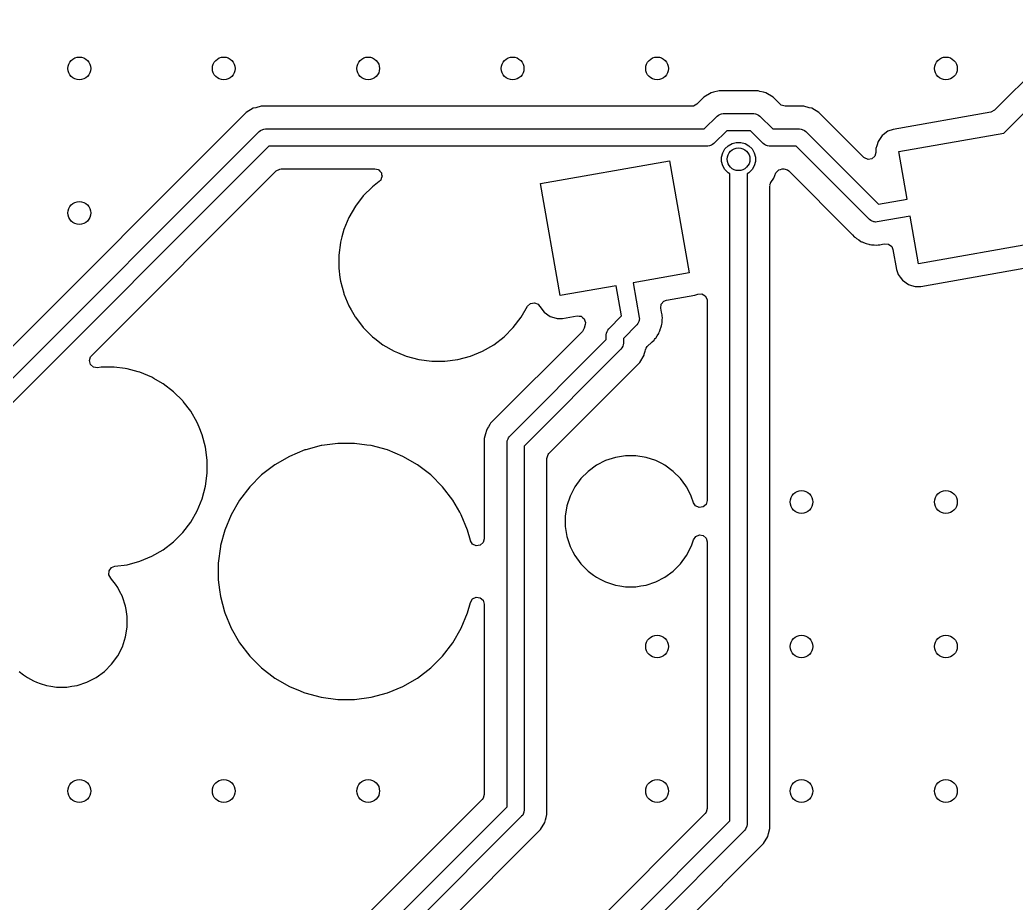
# Model space of a CAD drawing. Extents: x 2.6 to 14.2, y -9.4 to -3.8.
# Drawn here: x 9.742 to 10.432, y -7.408 to -6.797 of the extents above; entities that cross this region are included whole.
import ezdxf

# ---------------------------------------------------------------- set-up
doc = ezdxf.new("R2010")
doc.units = 0
doc.header["$MEASUREMENT"] = 0
doc.layers.add('BLACK', color=7, linetype='CONTINUOUS')

msp = doc.modelspace()

# ---------------------------------------------------------------- linework, layer by layer
at = {"layer": 'BLACK', "linetype": 'CONTINUOUS'}
for p, q in [((10.47935, -6.79696), (10.41683, -6.85949)), ((10.42337, -6.87524), (10.48849, -6.81013)), ((10.22064, -6.84751), (10.2157, -6.85037)), ((10.2224, -6.84704), (10.22064, -6.84751)), ((10.22064, -6.84751), (10.22064, -6.84751)), ((10.22615, -6.84604), (10.2224, -6.84704)), ((10.2224, -6.84704), (10.2224, -6.84704)), ((10.25311, -6.84604), (10.22615, -6.84604)), ((10.25437, -6.84637), (10.25311, -6.84604)), ((10.25686, -6.84704), (10.25437, -6.84637)), ((10.25862, -6.84751), (10.25686, -6.84704)), ((10.25686, -6.84704), (10.25686, -6.84704)), ((10.26356, -6.85037), (10.25862, -6.84751)), ((10.25862, -6.84751), (10.25862, -6.84751)), ((10.21084, -6.85523), (10.20842, -6.85655)), ((10.2157, -6.85037), (10.21084, -6.85523)), ((10.2157, -6.85037), (10.2157, -6.85037)), ((10.26843, -6.85523), (10.26356, -6.85037)), ((10.26356, -6.85037), (10.26356, -6.85037)), ((10.26924, -6.85588), (10.26843, -6.85523)), ((9.89872, -6.86099), (9.69255, -7.06715)), ((9.90366, -6.85813), (9.89872, -6.86099)), ((9.89872, -6.86099), (9.89872, -6.86099)), ((9.90534, -6.85768), (9.90366, -6.85813)), ((9.90917, -6.85666), (9.90534, -6.85768)), ((10.20739, -6.85666), (9.90917, -6.85666)), ((10.20842, -6.85655), (10.20739, -6.85666)), ((10.22573, -6.8628), (10.22716, -6.86221)), ((10.22716, -6.86221), (10.22786, -6.86192)), ((10.22786, -6.86192), (10.22901, -6.8618)), ((10.22901, -6.8618), (10.25026, -6.8618)), ((10.25026, -6.8618), (10.25141, -6.86192)), ((10.25141, -6.86192), (10.25211, -6.86221)), ((10.25211, -6.86221), (10.25354, -6.8628)), ((10.27188, -6.85666), (10.26924, -6.85588)), ((10.2848, -6.85666), (10.27188, -6.85666)), ((10.28863, -6.85768), (10.2848, -6.85666)), ((10.2848, -6.85666), (10.2848, -6.85666)), ((10.29031, -6.85813), (10.28863, -6.85768)), ((10.29525, -6.86099), (10.29031, -6.85813)), ((10.29031, -6.85813), (10.29031, -6.85813)), ((10.32644, -6.89218), (10.29525, -6.86099)), ((10.29525, -6.86099), (10.29525, -6.86099)), ((10.41422, -6.86084), (10.34658, -6.87277)), ((10.41441, -6.86081), (10.41422, -6.86084)), ((10.41683, -6.85949), (10.41441, -6.86081)), ((10.21594, -6.87243), (10.22483, -6.86353)), ((10.22483, -6.86353), (10.22573, -6.8628)), ((10.25354, -6.8628), (10.25443, -6.86353)), ((10.25443, -6.86353), (10.26332, -6.87243)), ((9.6991, -7.0829), (9.90785, -6.87415)), ((9.90785, -6.87415), (9.90874, -6.87342)), ((9.90874, -6.87342), (9.91031, -6.87277)), ((9.91031, -6.87277), (9.91087, -6.87254)), ((9.91087, -6.87254), (9.91202, -6.87243)), ((9.91202, -6.87243), (10.21594, -6.87243)), ((10.23145, -6.87361), (10.22256, -6.88251)), ((10.24781, -6.87361), (10.23145, -6.87361)), ((10.2567, -6.88251), (10.24781, -6.87361)), ((10.26332, -6.87243), (10.28194, -6.87243)), ((10.28194, -6.87243), (10.2831, -6.87254)), ((10.2831, -6.87254), (10.28366, -6.87277)), ((10.28366, -6.87277), (10.28523, -6.87342)), ((10.28523, -6.87342), (10.28612, -6.87415)), ((10.28612, -6.87415), (10.3365, -6.92454)), ((10.34304, -6.87399), (10.33966, -6.87654)), ((10.34658, -6.87277), (10.34304, -6.87399)), ((10.34658, -6.87277), (10.34658, -6.87277)), ((10.35054, -6.88808), (10.42337, -6.87524)), ((10.22256, -6.88251), (10.22167, -6.88324)), ((10.23244, -6.884), (10.23511, -6.88245)), ((10.23511, -6.88245), (10.23809, -6.88166)), ((10.23809, -6.88166), (10.24117, -6.88166)), ((10.24117, -6.88166), (10.24415, -6.88245)), ((10.24415, -6.88245), (10.24682, -6.884)), ((10.2576, -6.88324), (10.2567, -6.88251)), ((10.33619, -6.88109), (10.33527, -6.88408)), ((10.33905, -6.87699), (10.33619, -6.88109)), ((10.33966, -6.87654), (10.33905, -6.87699)), ((9.91447, -6.88424), (9.71705, -7.08166)), ((10.21839, -6.88424), (9.91447, -6.88424)), ((10.21954, -6.88412), (10.21839, -6.88424)), ((10.22086, -6.88358), (10.21954, -6.88412)), ((10.22167, -6.88324), (10.22086, -6.88358)), ((10.22792, -6.89182), (10.22872, -6.88885)), ((10.22872, -6.88885), (10.23026, -6.88618)), ((10.23026, -6.88618), (10.23244, -6.884)), ((10.24682, -6.884), (10.249, -6.88618)), ((10.249, -6.88618), (10.25054, -6.88885)), ((10.25054, -6.88885), (10.25134, -6.89182)), ((10.2584, -6.88358), (10.2576, -6.88324)), ((10.25973, -6.88412), (10.2584, -6.88358)), ((10.26088, -6.88424), (10.25973, -6.88412)), ((10.2795, -6.88424), (10.26088, -6.88424)), ((10.33023, -6.93496), (10.2795, -6.88424)), ((10.33478, -6.88864), (10.33405, -6.89129)), ((10.33527, -6.88408), (10.33473, -6.88586)), ((10.33473, -6.88586), (10.33473, -6.88586)), ((10.33473, -6.88586), (10.33478, -6.88864)), ((10.35635, -6.92104), (10.35054, -6.88808)), ((10.10258, -6.91022), (10.19176, -6.89449)), ((10.19176, -6.89449), (10.20543, -6.97204)), ((10.22792, -6.89491), (10.22792, -6.89182)), ((10.22872, -6.89789), (10.22792, -6.89491)), ((10.25134, -6.89491), (10.25054, -6.89789)), ((10.25134, -6.89182), (10.25134, -6.89491)), ((10.32676, -6.89247), (10.32644, -6.89218)), ((10.32929, -6.89357), (10.32676, -6.89247)), ((10.332, -6.89313), (10.32929, -6.89357)), ((10.33405, -6.89129), (10.332, -6.89313)), ((9.7917, -7.02931), (9.91957, -6.90143)), ((9.91957, -6.90143), (9.92199, -6.90012)), ((9.92199, -6.90012), (9.92302, -6.9)), ((9.92302, -6.9), (9.98793, -6.9)), ((9.98793, -6.9), (9.98907, -6.90034)), ((9.98907, -6.90034), (9.99022, -6.90057)), ((9.99022, -6.90057), (9.99037, -6.90072)), ((9.99037, -6.90072), (9.99057, -6.90078)), ((9.99057, -6.90078), (9.99135, -6.90167)), ((9.99135, -6.90167), (9.99219, -6.9025)), ((9.99219, -6.9025), (9.99224, -6.9027)), ((9.99224, -6.9027), (9.99238, -6.90286)), ((9.99238, -6.90286), (9.99254, -6.90403)), ((10.23026, -6.90056), (10.22872, -6.89789)), ((10.23244, -6.90274), (10.23026, -6.90056)), ((10.23372, -6.90348), (10.23244, -6.90274)), ((10.23372, -7.35116), (10.23372, -6.90348)), ((10.24682, -6.90274), (10.24554, -6.90348)), ((10.24554, -6.90348), (10.24554, -7.35361)), ((10.249, -6.90056), (10.24682, -6.90274)), ((10.25054, -6.89789), (10.249, -6.90056)), ((10.26407, -6.90643), (10.26557, -6.9028)), ((10.26557, -6.9028), (10.26568, -6.90259)), ((10.26568, -6.90259), (10.26649, -6.90177)), ((10.26649, -6.90177), (10.26721, -6.90088)), ((10.26721, -6.90088), (10.26744, -6.9008)), ((10.26744, -6.9008), (10.26761, -6.90063)), ((10.26761, -6.90063), (10.26873, -6.90037)), ((10.26873, -6.90037), (10.26982, -6.90001)), ((10.26982, -6.90001), (10.26999, -6.9)), ((10.26999, -6.9), (10.27095, -6.9)), ((10.27095, -6.9), (10.27358, -6.90078)), ((10.27358, -6.90078), (10.2744, -6.90143)), ((10.2744, -6.90143), (10.31691, -6.94395)), ((9.99091, -6.90876), (9.98622, -6.91235)), ((9.99162, -6.90808), (9.99091, -6.90876)), ((9.99167, -6.90797), (9.99162, -6.90808)), ((9.99188, -6.90776), (9.99167, -6.90797)), ((9.99228, -6.90665), (9.99188, -6.90776)), ((9.99277, -6.90558), (9.99228, -6.90665)), ((9.99254, -6.90403), (9.99281, -6.90518)), ((9.99281, -6.90518), (9.99274, -6.90537)), ((9.99274, -6.90537), (9.99277, -6.90558)), ((10.11625, -6.98776), (10.10258, -6.91022)), ((10.2614, -6.91107), (10.26176, -6.91021)), ((10.26176, -6.91021), (10.26187, -6.90976)), ((10.26187, -6.90976), (10.26199, -6.90954)), ((10.26199, -6.90954), (10.26407, -6.90643)), ((9.98622, -6.91235), (9.97983, -6.91874)), ((10.2613, -6.91205), (10.26144, -6.9115)), ((10.2613, -7.35646), (10.2613, -6.91205)), ((10.26144, -6.9115), (10.2614, -6.91107)), ((9.97983, -6.91874), (9.97433, -6.92591)), ((10.3365, -6.92454), (10.35635, -6.92104)), ((9.97433, -6.92591), (9.96982, -6.93373)), ((9.96982, -6.93373), (9.96636, -6.94208)), ((9.96982, -6.93373), (9.96982, -6.93373)), ((10.33023, -6.93497), (10.33023, -6.93496)), ((10.33024, -6.93497), (10.33023, -6.93497)), ((10.33032, -6.93506), (10.33024, -6.93497)), ((10.33119, -6.93577), (10.33032, -6.93506)), ((10.33122, -6.9358), (10.33119, -6.93577)), ((10.33169, -6.93599), (10.33122, -6.9358)), ((10.33212, -6.93629), (10.33169, -6.93599)), ((10.33275, -6.93643), (10.33212, -6.93629)), ((10.33334, -6.93668), (10.33275, -6.93643)), ((10.33386, -6.93668), (10.33334, -6.93668)), ((10.33437, -6.93679), (10.33386, -6.93668)), ((10.33552, -6.9367), (10.33437, -6.93679)), ((10.3584, -6.93267), (10.33552, -6.9367)), ((10.36421, -6.96563), (10.3584, -6.93267)), ((9.96636, -6.94208), (9.96504, -6.947)), ((10.31691, -6.94395), (10.31694, -6.94398)), ((10.31694, -6.94398), (10.31835, -6.94539)), ((9.96398, -6.95108), (9.96284, -6.95976)), ((9.96402, -6.95081), (9.96398, -6.95108)), ((9.96504, -6.947), (9.96402, -6.95081)), ((10.31835, -6.94539), (10.31864, -6.94571)), ((10.31864, -6.94571), (10.31973, -6.947)), ((10.31973, -6.947), (10.32051, -6.94755)), ((10.32051, -6.94755), (10.32119, -6.94823)), ((10.32119, -6.94823), (10.32284, -6.94918)), ((10.32284, -6.94918), (10.3244, -6.95028)), ((10.3244, -6.95028), (10.3244, -6.95028)), ((10.3244, -6.95028), (10.3244, -6.95028)), ((10.3244, -6.95028), (10.32486, -6.95044)), ((10.32486, -6.95044), (10.3253, -6.9506)), ((10.3253, -6.9506), (10.32613, -6.95108)), ((10.32613, -6.95108), (10.32797, -6.95158)), ((10.32797, -6.95158), (10.32976, -6.95223)), ((10.33919, -6.95207), (10.3408, -6.95178)), ((10.3408, -6.95178), (10.34354, -6.95209)), ((10.45339, -6.9499), (10.36421, -6.96563)), ((10.32976, -6.95223), (10.32976, -6.95223)), ((10.32976, -6.95223), (10.32976, -6.95223)), ((10.32976, -6.95223), (10.33029, -6.95227)), ((10.33029, -6.95227), (10.33072, -6.95231)), ((10.33072, -6.95231), (10.33164, -6.95256)), ((10.33164, -6.95256), (10.33355, -6.95256)), ((10.33355, -6.95256), (10.33545, -6.95273)), ((10.33545, -6.95273), (10.33639, -6.95256)), ((10.33639, -6.95256), (10.33735, -6.95256)), ((10.33735, -6.95256), (10.33919, -6.95207)), ((10.34354, -6.95209), (10.34567, -6.95382)), ((10.34567, -6.95382), (10.34646, -6.95574)), ((10.34646, -6.95574), (10.3489, -6.96959)), ((9.96284, -6.95976), (9.96284, -6.9688)), ((10.36573, -6.98137), (10.45735, -6.96522)), ((9.96284, -6.9688), (9.96368, -6.97517)), ((10.20543, -6.97204), (10.16665, -6.97887)), ((10.3489, -6.96959), (10.3489, -6.96959)), ((10.3489, -6.96959), (10.35012, -6.97312)), ((9.96368, -6.97517), (9.96402, -6.97775)), ((9.96402, -6.97775), (9.96625, -6.98608)), ((10.16665, -6.97887), (10.17087, -7.00277)), ((10.35012, -6.97312), (10.35012, -6.97312)), ((10.35012, -6.97312), (10.35157, -6.97505)), ((10.35157, -6.97505), (10.35312, -6.97711)), ((10.35312, -6.97711), (10.35312, -6.97711)), ((10.35312, -6.97711), (10.35721, -6.97998)), ((9.96625, -6.98608), (9.96636, -6.98648)), ((10.15502, -6.98092), (10.11625, -6.98776)), ((10.1587, -7.0018), (10.15502, -6.98092)), ((10.35721, -6.97998), (10.35721, -6.97998)), ((10.35721, -6.97998), (10.35932, -6.98062)), ((10.35932, -6.98062), (10.36199, -6.98144)), ((10.36199, -6.98144), (10.36573, -6.98137)), ((9.96636, -6.98648), (9.96982, -6.99483)), ((10.09358, -6.99503), (10.09557, -6.99314)), ((10.09557, -6.99314), (10.09827, -6.99262)), ((10.09827, -6.99262), (10.10083, -6.99364)), ((10.18607, -6.99374), (10.18781, -6.9916)), ((10.18781, -6.9916), (10.18973, -6.99082)), ((10.18973, -6.99082), (10.20939, -6.98735)), ((10.20939, -6.98735), (10.2108, -6.98686)), ((10.2108, -6.98686), (10.21149, -6.98663)), ((10.21149, -6.98663), (10.21423, -6.9865)), ((10.21423, -6.9865), (10.21661, -6.98788)), ((10.21661, -6.98788), (10.21787, -6.99033)), ((10.21787, -6.99033), (10.21796, -6.99124)), ((10.21796, -6.99124), (10.21796, -7.12955)), ((9.96982, -6.99483), (9.96982, -6.99483)), ((9.96982, -6.99483), (9.97142, -6.9976)), ((9.97142, -6.9976), (9.97419, -7.00239)), ((10.08918, -7.00265), (10.09358, -6.99503)), ((10.10083, -6.99364), (10.10192, -6.99495)), ((10.10192, -6.99495), (10.10193, -6.99495)), ((10.10193, -6.99495), (10.10196, -6.99499)), ((10.10196, -6.99499), (10.10212, -6.99518)), ((10.10212, -6.99518), (10.10216, -6.99525)), ((10.10216, -6.99525), (10.10516, -6.99924)), ((10.10516, -6.99924), (10.10516, -6.99924)), ((10.10516, -6.99924), (10.10926, -7.00211)), ((10.18577, -6.99647), (10.18607, -6.99374)), ((10.18623, -6.9991), (10.18577, -6.99647)), ((10.18672, -7.00095), (10.18623, -6.9991)), ((9.97419, -7.00239), (9.97433, -7.00265)), ((9.97433, -7.00265), (9.97983, -7.00982)), ((10.08368, -7.00982), (10.08918, -7.00265)), ((10.10926, -7.00211), (10.10926, -7.00211)), ((10.10926, -7.00211), (10.11167, -7.00285)), ((10.11167, -7.00285), (10.11403, -7.00357)), ((10.11403, -7.00357), (10.11777, -7.0035)), ((10.11777, -7.0035), (10.12789, -7.00172)), ((10.12789, -7.00172), (10.12791, -7.00172)), ((10.12791, -7.00172), (10.12793, -7.00171)), ((10.12793, -7.00171), (10.12928, -7.00187)), ((10.12928, -7.00187), (10.13063, -7.00202)), ((10.13063, -7.00202), (10.13064, -7.00204)), ((10.13064, -7.00204), (10.13066, -7.00204)), ((10.13066, -7.00204), (10.13171, -7.0029)), ((10.13171, -7.0029), (10.13276, -7.00376)), ((10.13276, -7.00376), (10.13277, -7.00378)), ((10.13277, -7.00378), (10.13278, -7.00379)), ((10.13278, -7.00379), (10.1332, -7.00508)), ((10.1332, -7.00508), (10.13362, -7.00637)), ((10.13362, -7.00641), (10.13346, -7.00779)), ((10.13362, -7.00637), (10.13362, -7.0064)), ((10.13362, -7.0064), (10.13362, -7.00641)), ((10.14983, -7.01067), (10.1587, -7.0018)), ((10.16996, -7.00708), (10.16923, -7.00798)), ((10.17016, -7.0066), (10.16996, -7.00708)), ((10.17046, -7.00618), (10.17016, -7.0066)), ((10.1706, -7.00555), (10.17046, -7.00618)), ((10.17084, -7.00495), (10.1706, -7.00555)), ((10.17096, -7.00393), (10.17084, -7.00443)), ((10.17084, -7.00443), (10.17084, -7.00495)), ((10.17087, -7.00277), (10.17096, -7.00393)), ((10.18648, -7.00758), (10.18672, -7.00665)), ((10.18672, -7.0019), (10.18672, -7.00095)), ((10.18689, -7.00285), (10.18672, -7.0019)), ((10.18672, -7.00475), (10.18689, -7.00285)), ((10.18672, -7.00665), (10.18672, -7.00475)), ((9.97983, -7.00982), (9.97983, -7.00982)), ((9.97983, -7.00982), (9.98622, -7.01621)), ((10.13153, -7.01247), (10.06793, -7.07606)), ((10.0773, -7.01621), (10.08368, -7.00982)), ((10.08368, -7.00982), (10.08368, -7.00982)), ((10.08368, -7.00982), (10.08368, -7.00982)), ((10.13279, -7.01028), (10.13153, -7.01247)), ((10.13346, -7.00779), (10.13279, -7.01028)), ((10.1481, -7.01485), (10.14821, -7.01369)), ((10.14821, -7.01369), (10.1487, -7.01252)), ((10.1487, -7.01252), (10.14909, -7.01157)), ((10.14909, -7.01157), (10.14983, -7.01067)), ((10.16923, -7.00798), (10.15991, -7.01729)), ((10.18335, -7.01546), (10.18444, -7.01389)), ((10.18444, -7.01389), (10.18477, -7.01299)), ((10.18477, -7.01299), (10.18525, -7.01216)), ((10.18525, -7.01216), (10.18569, -7.01053)), ((10.18569, -7.01053), (10.18581, -7.01012)), ((10.18581, -7.01012), (10.18639, -7.00853)), ((10.18639, -7.00853), (10.18648, -7.00758)), ((9.98622, -7.01621), (9.98622, -7.01621)), ((9.98622, -7.01621), (9.98622, -7.01621)), ((9.98622, -7.01621), (9.98779, -7.01741)), ((9.98779, -7.01741), (9.99339, -7.02171)), ((10.07013, -7.02171), (10.0773, -7.01621)), ((10.0773, -7.01621), (10.0773, -7.01621)), ((10.0773, -7.01621), (10.0773, -7.01621)), ((10.0811, -7.08519), (10.1481, -7.0182)), ((10.1481, -7.0182), (10.1481, -7.01485)), ((10.15991, -7.02064), (10.1598, -7.02179)), ((10.15991, -7.01729), (10.15991, -7.02064)), ((10.17648, -7.02302), (10.17956, -7.01994)), ((10.17956, -7.01994), (10.17987, -7.01966)), ((10.17987, -7.01966), (10.18117, -7.01857)), ((10.18117, -7.01857), (10.18147, -7.01813)), ((10.18147, -7.01813), (10.18202, -7.01748)), ((10.18202, -7.01748), (10.18239, -7.01711)), ((10.18239, -7.01711), (10.18335, -7.01546)), ((10.18239, -7.01711), (10.18239, -7.01711)), ((10.18239, -7.01711), (10.18239, -7.01711)), ((9.99339, -7.02171), (9.99339, -7.02171)), ((9.99339, -7.02171), (9.99339, -7.02171)), ((9.99339, -7.02171), (10.00121, -7.02622)), ((10.00121, -7.02622), (10.00121, -7.02622)), ((10.00121, -7.02622), (10.00121, -7.02622)), ((10.00121, -7.02622), (10.00352, -7.02718)), ((10.00352, -7.02718), (10.00956, -7.02968)), ((10.05396, -7.02968), (10.06231, -7.02622)), ((10.06231, -7.02622), (10.07013, -7.02171)), ((10.15818, -7.02482), (10.09118, -7.09182)), ((10.15891, -7.02392), (10.15818, -7.02482)), ((10.15944, -7.02265), (10.15891, -7.02392)), ((10.1598, -7.02179), (10.15944, -7.02265)), ((10.17441, -7.02821), (10.17495, -7.02622)), ((10.17495, -7.02622), (10.17522, -7.02521)), ((10.17522, -7.02521), (10.17553, -7.02466)), ((10.17553, -7.02466), (10.17565, -7.02413)), ((10.17565, -7.02413), (10.17648, -7.02302)), ((9.79027, -7.0327), (9.79107, -7.03007)), ((9.79101, -7.03535), (9.79027, -7.0327)), ((9.79107, -7.03007), (9.7917, -7.02931)), ((10.00956, -7.02968), (10.01829, -7.03202)), ((10.01829, -7.03202), (10.02724, -7.0332)), ((10.02724, -7.0332), (10.02724, -7.0332)), ((10.02724, -7.0332), (10.03628, -7.0332)), ((10.03628, -7.0332), (10.04523, -7.03202)), ((10.03628, -7.0332), (10.03628, -7.0332)), ((10.04523, -7.03202), (10.05396, -7.02968)), ((10.13926, -7.06603), (10.17135, -7.03395)), ((10.17135, -7.03395), (10.1742, -7.02901)), ((10.1742, -7.02901), (10.1743, -7.02862)), ((10.1743, -7.02862), (10.17441, -7.02821)), ((9.79307, -7.03718), (9.79101, -7.03535)), ((9.79579, -7.0376), (9.79307, -7.03718)), ((9.7984, -7.03726), (9.79579, -7.0376)), ((9.80744, -7.03726), (9.7984, -7.03726)), ((9.7984, -7.03726), (9.7984, -7.03726)), ((9.7984, -7.03726), (9.7984, -7.03726)), ((9.8149, -7.03824), (9.80744, -7.03726)), ((9.80744, -7.03726), (9.80744, -7.03726)), ((9.8164, -7.03843), (9.8149, -7.03824)), ((9.82391, -7.04045), (9.8164, -7.03843)), ((9.82512, -7.04077), (9.82391, -7.04045)), ((9.83347, -7.04423), (9.82512, -7.04077)), ((9.8348, -7.045), (9.83347, -7.04423)), ((9.83347, -7.04423), (9.83347, -7.04423)), ((9.84079, -7.04846), (9.8348, -7.045)), ((9.84129, -7.04875), (9.84079, -7.04846)), ((9.84846, -7.05425), (9.84129, -7.04875)), ((9.85485, -7.06063), (9.84846, -7.05425)), ((9.84846, -7.05425), (9.84846, -7.05425)), ((9.85518, -7.06106), (9.85485, -7.06063)), ((9.85485, -7.06063), (9.85485, -7.06063)), ((9.85485, -7.06063), (9.85485, -7.06063)), ((9.86035, -7.0678), (9.85518, -7.06106)), ((9.86486, -7.07563), (9.86035, -7.0678)), ((9.86035, -7.0678), (9.86035, -7.0678)), ((9.86035, -7.0678), (9.86035, -7.0678)), ((10.10838, -7.09692), (10.13926, -7.06603)), ((9.8662, -7.07886), (9.86486, -7.07563)), ((9.86486, -7.07563), (9.86486, -7.07563)), ((9.86486, -7.07563), (9.86486, -7.07563)), ((10.06793, -7.07606), (10.06743, -7.07694)), ((10.06793, -7.07606), (10.06793, -7.07606)), ((9.86832, -7.08397), (9.8662, -7.07886)), ((10.06508, -7.081), (10.06443, -7.08341)), ((10.06593, -7.07954), (10.06508, -7.081)), ((10.06508, -7.081), (10.06508, -7.081)), ((10.06653, -7.07849), (10.06593, -7.07954)), ((10.06593, -7.07954), (10.06593, -7.07954)), ((10.06743, -7.07694), (10.06653, -7.07849)), ((9.87066, -7.0927), (9.86832, -7.08397)), ((10.06443, -7.08341), (10.0636, -7.08652)), ((10.0636, -7.08652), (10.0636, -7.08652)), ((10.0636, -7.08652), (10.0636, -7.15595)), ((10.07937, -7.08937), (10.07948, -7.08822)), ((10.07937, -7.34141), (10.07937, -7.08937)), ((10.07948, -7.08822), (10.08009, -7.08675)), ((10.08009, -7.08675), (10.08037, -7.08609)), ((10.08037, -7.08609), (10.0811, -7.08519)), ((9.87184, -7.10166), (9.87066, -7.0927)), ((9.93947, -7.09453), (9.92874, -7.09897)), ((9.94012, -7.09435), (9.93947, -7.09453)), ((9.93947, -7.09453), (9.93947, -7.09453)), ((9.95069, -7.09152), (9.94012, -7.09435)), ((9.95124, -7.09145), (9.95069, -7.09152)), ((9.9622, -7.09), (9.95124, -7.09145)), ((9.97382, -7.09), (9.9622, -7.09)), ((9.9622, -7.09), (9.9622, -7.09)), ((9.98234, -7.09113), (9.97382, -7.09)), ((9.97382, -7.09), (9.97382, -7.09)), ((9.98533, -7.09152), (9.98234, -7.09113)), ((9.99655, -7.09453), (9.98533, -7.09152)), ((10.00728, -7.09897), (9.99655, -7.09453)), ((9.99655, -7.09453), (9.99655, -7.09453)), ((9.99655, -7.09453), (9.99655, -7.09453)), ((10.09118, -7.09182), (10.09118, -7.34385)), ((9.87184, -7.11069), (9.87184, -7.10166)), ((9.92874, -7.09897), (9.91868, -7.10478)), ((9.92874, -7.09897), (9.92874, -7.09897)), ((10.01734, -7.10478), (10.00728, -7.09897)), ((10.00728, -7.09897), (10.00728, -7.09897)), ((10.10695, -7.10037), (10.10772, -7.09773)), ((10.10695, -7.34671), (10.10695, -7.10037)), ((10.10772, -7.09773), (10.10838, -7.09692)), ((10.14758, -7.1019), (10.14123, -7.10514)), ((10.15436, -7.0997), (10.14758, -7.1019)), ((10.14758, -7.1019), (10.14758, -7.1019)), ((10.1614, -7.09858), (10.15436, -7.0997)), ((10.16853, -7.09858), (10.1614, -7.09858)), ((10.1614, -7.09858), (10.1614, -7.09858)), ((10.17558, -7.0997), (10.16853, -7.09858)), ((10.16853, -7.09858), (10.16853, -7.09858)), ((10.18236, -7.1019), (10.17558, -7.0997)), ((10.1865, -7.10401), (10.18236, -7.1019)), ((10.18236, -7.1019), (10.18236, -7.1019)), ((9.91868, -7.10478), (9.90946, -7.11185)), ((10.02655, -7.11185), (10.01734, -7.10478)), ((10.13546, -7.10933), (10.13042, -7.11437)), ((10.14123, -7.10514), (10.13546, -7.10933)), ((10.13546, -7.10933), (10.13546, -7.10933)), ((10.18871, -7.10514), (10.1865, -7.10401)), ((10.19448, -7.10933), (10.18871, -7.10514)), ((10.18871, -7.10514), (10.18871, -7.10514)), ((10.18871, -7.10514), (10.18871, -7.10514)), ((10.19952, -7.11437), (10.19448, -7.10933)), ((10.19448, -7.10933), (10.19448, -7.10933)), ((9.87066, -7.11965), (9.87184, -7.11069)), ((9.90946, -7.11185), (9.90125, -7.12006)), ((9.90946, -7.11185), (9.90946, -7.11185)), ((10.03477, -7.12006), (10.02655, -7.11185)), ((10.02655, -7.11185), (10.02655, -7.11185)), ((10.13042, -7.11437), (10.12623, -7.12014)), ((10.13042, -7.11437), (10.13042, -7.11437)), ((10.20317, -7.1194), (10.19952, -7.11437)), ((10.19952, -7.11437), (10.19952, -7.11437)), ((9.86832, -7.12837), (9.87066, -7.11965)), ((9.90125, -7.12006), (9.89418, -7.12928)), ((9.90125, -7.12006), (9.90125, -7.12006)), ((10.04184, -7.12928), (10.03477, -7.12006)), ((10.03477, -7.12006), (10.03477, -7.12006)), ((10.12623, -7.12014), (10.12299, -7.12649)), ((10.20371, -7.12014), (10.20317, -7.1194)), ((10.20475, -7.12218), (10.20371, -7.12014)), ((10.20695, -7.12649), (10.20475, -7.12218)), ((9.86486, -7.13672), (9.86832, -7.12837)), ((9.89418, -7.12928), (9.88837, -7.13933)), ((10.04664, -7.1376), (10.04184, -7.12928)), ((10.12299, -7.12649), (10.12079, -7.13327)), ((10.12299, -7.12649), (10.12299, -7.12649)), ((10.20843, -7.13106), (10.20695, -7.12649)), ((10.20695, -7.12649), (10.20695, -7.12649)), ((10.20988, -7.13324), (10.20843, -7.13106)), ((10.21796, -7.12955), (10.21718, -7.13219)), ((9.86035, -7.14454), (9.86486, -7.13672)), ((10.04764, -7.13933), (10.04664, -7.1376)), ((10.12079, -7.13327), (10.11967, -7.14031)), ((10.21238, -7.13439), (10.20988, -7.13324)), ((10.2151, -7.13399), (10.21238, -7.13439)), ((10.21718, -7.13219), (10.2151, -7.13399)), ((9.85485, -7.15171), (9.86035, -7.14454)), ((9.86035, -7.14454), (9.86035, -7.14454)), ((9.86035, -7.14454), (9.86035, -7.14454)), ((9.88837, -7.13933), (9.88393, -7.15006)), ((9.88837, -7.13933), (9.88837, -7.13933)), ((10.05209, -7.15006), (10.04764, -7.13933)), ((10.11967, -7.14031), (10.11967, -7.14744)), ((9.84846, -7.1581), (9.85485, -7.15171)), ((9.85485, -7.15171), (9.85485, -7.15171)), ((9.88393, -7.15006), (9.88107, -7.16073)), ((9.88393, -7.15006), (9.88393, -7.15006)), ((10.05399, -7.15717), (10.05209, -7.15006)), ((10.11967, -7.14744), (10.12079, -7.15448)), ((9.84129, -7.1636), (9.84846, -7.1581)), ((9.84846, -7.1581), (9.84846, -7.1581)), ((9.84846, -7.1581), (9.84846, -7.1581)), ((10.054, -7.15722), (10.05399, -7.15717)), ((10.05404, -7.15733), (10.054, -7.15722)), ((10.05552, -7.15964), (10.05404, -7.15733)), ((10.06283, -7.15859), (10.06075, -7.1604)), ((10.0636, -7.15595), (10.06283, -7.15859)), ((10.12079, -7.15448), (10.12299, -7.16126)), ((10.20732, -7.16012), (10.20843, -7.15669)), ((10.20843, -7.15669), (10.20998, -7.15442)), ((10.20998, -7.15442), (10.21252, -7.15335)), ((10.21252, -7.15335), (10.21523, -7.15382)), ((10.21523, -7.15382), (10.21726, -7.15568)), ((10.21726, -7.15568), (10.21796, -7.1582)), ((10.21796, -7.1582), (10.21796, -7.34261)), ((9.83347, -7.16812), (9.84129, -7.1636)), ((9.88092, -7.16128), (9.87941, -7.1728)), ((9.88107, -7.16073), (9.88092, -7.16128)), ((9.88092, -7.16128), (9.88092, -7.16128)), ((10.05803, -7.16079), (10.05552, -7.15964)), ((10.06075, -7.1604), (10.05803, -7.16079)), ((10.12299, -7.16126), (10.12299, -7.16126)), ((10.12299, -7.16126), (10.12486, -7.16493)), ((10.12486, -7.16493), (10.12621, -7.16757)), ((10.20371, -7.16762), (10.20695, -7.16126)), ((10.20695, -7.16126), (10.20732, -7.16012)), ((9.8164, -7.17391), (9.82512, -7.17157)), ((9.82512, -7.17157), (9.83347, -7.16812)), ((10.12621, -7.16757), (10.12623, -7.16762)), ((10.12623, -7.16762), (10.13042, -7.17338)), ((10.19952, -7.17338), (10.20371, -7.16762)), ((9.80377, -7.18091), (9.80397, -7.17816)), ((9.80397, -7.17816), (9.80562, -7.17596)), ((9.80562, -7.17596), (9.8079, -7.17503)), ((9.8079, -7.17503), (9.8164, -7.17391)), ((9.87941, -7.1728), (9.87941, -7.18441)), ((10.13042, -7.17338), (10.13042, -7.17338)), ((10.13042, -7.17338), (10.13546, -7.17843)), ((10.13546, -7.17843), (10.13546, -7.17843)), ((10.13546, -7.17843), (10.13913, -7.18109)), ((10.18871, -7.18262), (10.19448, -7.17843)), ((10.19448, -7.17843), (10.19952, -7.17338)), ((9.80509, -7.18332), (9.80377, -7.18091)), ((9.8056, -7.18383), (9.80509, -7.18332)), ((9.8082, -7.18741), (9.8056, -7.18383)), ((9.8056, -7.18383), (9.8056, -7.18383)), ((9.87941, -7.18441), (9.88031, -7.19132)), ((10.13913, -7.18109), (10.14123, -7.18262)), ((10.14123, -7.18262), (10.14386, -7.18396)), ((10.14386, -7.18396), (10.14758, -7.18585)), ((10.14758, -7.18585), (10.14758, -7.18585)), ((10.14758, -7.18585), (10.14951, -7.18648)), ((10.17558, -7.18806), (10.18236, -7.18585)), ((10.18236, -7.18585), (10.18871, -7.18262)), ((9.80979, -7.1896), (9.8082, -7.18741)), ((9.81116, -7.19229), (9.80979, -7.1896)), ((9.81302, -7.19595), (9.81116, -7.19229)), ((9.88031, -7.19132), (9.88092, -7.19593)), ((10.14951, -7.18648), (10.15436, -7.18806)), ((10.15436, -7.18806), (10.15753, -7.18856)), ((10.15753, -7.18856), (10.1614, -7.18917)), ((10.1614, -7.18917), (10.1614, -7.18917)), ((10.1614, -7.18917), (10.16853, -7.18917)), ((10.16853, -7.18917), (10.17195, -7.18863)), ((10.17195, -7.18863), (10.17558, -7.18806)), ((9.81307, -7.19608), (9.81302, -7.19595)), ((9.81302, -7.19595), (9.81302, -7.19595)), ((9.81523, -7.20273), (9.81307, -7.19608)), ((9.88092, -7.19593), (9.88374, -7.20643)), ((10.05209, -7.20715), (10.054, -7.19999)), ((10.054, -7.19999), (10.05544, -7.19765)), ((10.05544, -7.19765), (10.05791, -7.19644)), ((10.05791, -7.19644), (10.06064, -7.19677)), ((10.06064, -7.19677), (10.06276, -7.19852)), ((10.06276, -7.19852), (10.0636, -7.20114)), ((9.81556, -7.20485), (9.81523, -7.20273)), ((9.81634, -7.20977), (9.81556, -7.20485)), ((9.88374, -7.20643), (9.88393, -7.20715)), ((10.0636, -7.20114), (10.0636, -7.20126)), ((10.0636, -7.20126), (10.0636, -7.33285)), ((9.81634, -7.2169), (9.81634, -7.20977)), ((9.88393, -7.20715), (9.88393, -7.20715)), ((9.88393, -7.20715), (9.88837, -7.21788)), ((10.04764, -7.21788), (10.05209, -7.20715)), ((9.81523, -7.22394), (9.81587, -7.21988)), ((9.81587, -7.21988), (9.81634, -7.2169)), ((9.88837, -7.21788), (9.88837, -7.21788)), ((9.88837, -7.21788), (9.89418, -7.22794)), ((10.04184, -7.22794), (10.04764, -7.21788)), ((9.81302, -7.23072), (9.81523, -7.22394)), ((9.80979, -7.23708), (9.81302, -7.23072)), ((9.89418, -7.22794), (9.90125, -7.23715)), ((10.03477, -7.23715), (10.04184, -7.22794)), ((9.8056, -7.24284), (9.80979, -7.23708)), ((9.90125, -7.23715), (9.90125, -7.23715)), ((9.90125, -7.23715), (9.90946, -7.24536)), ((10.02655, -7.24536), (10.03477, -7.23715)), ((9.74154, -7.24789), (9.74459, -7.2501)), ((9.79479, -7.25208), (9.80055, -7.24789)), ((9.80055, -7.24789), (9.8056, -7.24284)), ((9.90946, -7.24536), (9.90946, -7.24536)), ((9.90946, -7.24536), (9.91868, -7.25243)), ((10.01734, -7.25243), (10.02655, -7.24536)), ((9.74459, -7.2501), (9.74731, -7.25208)), ((9.74731, -7.25208), (9.75146, -7.25419)), ((9.75146, -7.25419), (9.75366, -7.25531)), ((9.75366, -7.25531), (9.75366, -7.25531)), ((9.75366, -7.25531), (9.7562, -7.25614)), ((9.78165, -7.25752), (9.78843, -7.25531)), ((9.78843, -7.25531), (9.79479, -7.25208)), ((9.91868, -7.25243), (9.92874, -7.25824)), ((10.00728, -7.25824), (10.01734, -7.25243)), ((9.7562, -7.25614), (9.76044, -7.25752)), ((9.76044, -7.25752), (9.76353, -7.25801)), ((9.76353, -7.25801), (9.76748, -7.25863)), ((9.76748, -7.25863), (9.76748, -7.25863)), ((9.76748, -7.25863), (9.77461, -7.25863)), ((9.77461, -7.25863), (9.77803, -7.25809)), ((9.77803, -7.25809), (9.78165, -7.25752)), ((9.92874, -7.25824), (9.92874, -7.25824)), ((9.92874, -7.25824), (9.92874, -7.25824)), ((9.92874, -7.25824), (9.93606, -7.26128)), ((9.93606, -7.26128), (9.93877, -7.2624)), ((9.99655, -7.26269), (10.00728, -7.25824)), ((9.93877, -7.2624), (9.93947, -7.26269)), ((9.93947, -7.26269), (9.95069, -7.26569)), ((9.95069, -7.26569), (9.9622, -7.26721)), ((9.9622, -7.26721), (9.9622, -7.26721)), ((9.9622, -7.26721), (9.97381, -7.26721)), ((9.97381, -7.26721), (9.97382, -7.26721)), ((9.97382, -7.26721), (9.98533, -7.26569)), ((9.98533, -7.26569), (9.99655, -7.26269)), ((10.06217, -7.33631), (9.87372, -7.52476)), ((10.06283, -7.33549), (10.06217, -7.33631)), ((10.0636, -7.33285), (10.06283, -7.33549)), ((9.8772, -7.54358), (10.07937, -7.34141)), ((10.09107, -7.34501), (10.09103, -7.34509)), ((10.09118, -7.34385), (10.09107, -7.34501)), ((10.21796, -7.34261), (10.21718, -7.34525)), ((10.08945, -7.34803), (9.88126, -7.55622)), ((10.21653, -7.34606), (10.05959, -7.503)), ((10.07276, -7.51213), (10.23372, -7.35116)), ((10.09019, -7.34714), (10.08945, -7.34803)), ((10.09103, -7.34509), (10.09019, -7.34714)), ((10.10547, -7.35222), (10.10569, -7.35141)), ((10.10569, -7.35141), (10.10594, -7.35047)), ((10.10594, -7.35047), (10.10635, -7.34894)), ((10.10635, -7.34894), (10.10695, -7.34671)), ((10.21718, -7.34525), (10.21653, -7.34606)), ((9.89846, -7.56132), (10.10262, -7.35716)), ((10.24381, -7.35778), (10.08284, -7.51875)), ((10.10262, -7.35716), (10.10547, -7.35222)), ((10.24454, -7.35689), (10.24381, -7.35778)), ((10.24533, -7.35497), (10.24454, -7.35689)), ((10.24542, -7.35476), (10.24533, -7.35497)), ((10.24554, -7.35361), (10.24542, -7.35476)), ((10.26038, -7.35989), (10.2613, -7.35646)), ((10.25697, -7.36691), (10.25983, -7.36197)), ((10.25983, -7.36197), (10.26038, -7.35989)), ((10.10684, -7.51705), (10.25697, -7.36691))]:
    msp.add_line(p, q, dxfattribs=at)
at = {"layer": 'BLACK'}
for centre in [(9.78323, -6.83054), (9.88323, -6.83054), (9.98323, -6.83054), (10.08323, -6.83054), (10.18323, -6.83054), (10.38323, -6.83054), (10.23963, -6.89337), (9.78323, -6.93054), (10.28323, -7.13054), (10.38323, -7.13054), (10.18323, -7.23054), (10.28323, -7.23054), (10.38323, -7.23054), (9.78323, -7.33054), (9.88323, -7.33054), (9.98323, -7.33054), (10.18323, -7.33054), (10.28323, -7.33054), (10.38323, -7.33054)]:
    msp.add_circle(centre, 0.00787, dxfattribs=at)

doc.saveas('drawing.dxf')
